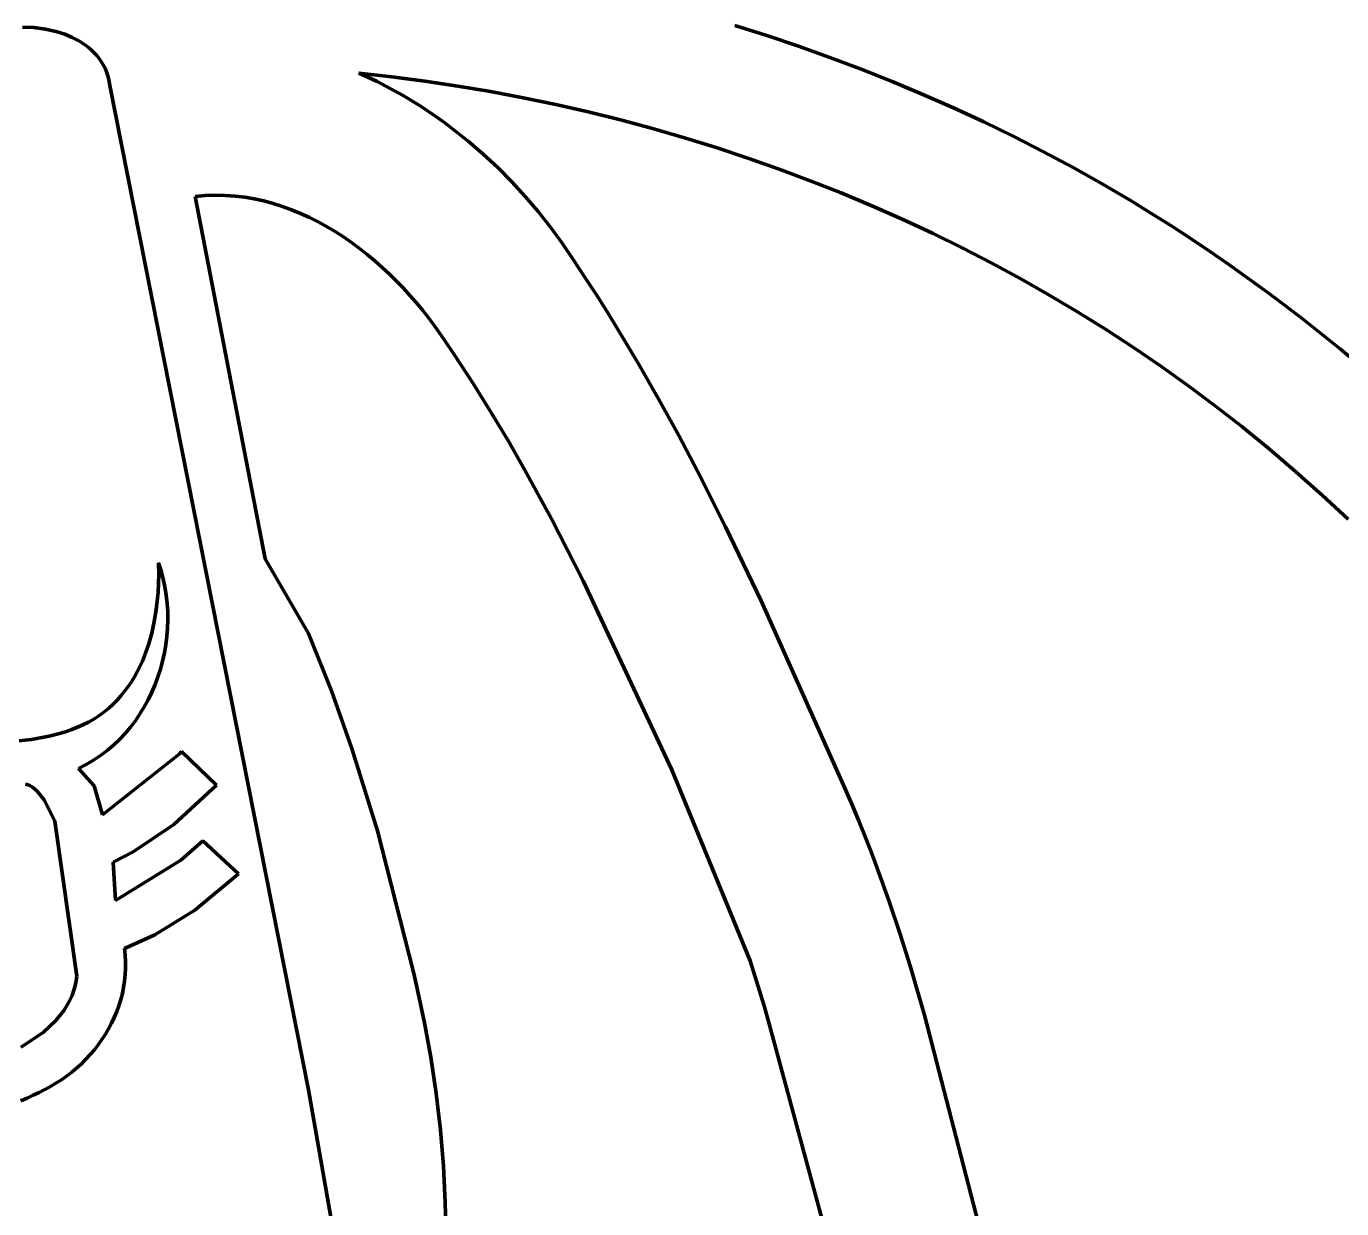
# Model space of a CAD drawing. Header units: millimetres. Extents: x 0 to 17.8, y 0 to 10.
# Drawn here: x 9.811 to 11.825, y 4.21 to 6.02 of the extents above; entities that cross this region are included whole.
import ezdxf

# ---------------------------------------------------------------- set-up
doc = ezdxf.new("R2010")
doc.units = ezdxf.units.MM
doc.layers.add('color#010101ff', color=7, linetype='CONTINUOUS', lineweight=100)
doc.layers.add('color#ffffffff', color=7, linetype='CONTINUOUS', lineweight=100)

msp = doc.modelspace()

# ---------------------------------------------------------------- linework, layer by layer
at = {"layer": 'color#010101ff'}
for p, q in [((9.8229, 6.0181), (9.8055, 6.0187)), ((9.8408, 6.0158), (9.8229, 6.0181)), ((9.8586, 6.0116), (9.8408, 6.0158)), ((9.8702, 6.0078), (9.8586, 6.0116)), ((9.8815, 6.0031), (9.8702, 6.0078)), ((9.8921, 5.9976), (9.8815, 6.0031)), ((10.8962, 6.0213), (10.945, 6.0059)), ((10.945, 6.0059), (10.9935, 5.9896)), ((9.9021, 5.9911), (9.8921, 5.9976)), ((9.9068, 5.9875), (9.9021, 5.9911)), ((9.9112, 5.9837), (9.9068, 5.9875)), ((9.9154, 5.9797), (9.9112, 5.9837)), ((10.9935, 5.9896), (11.0417, 5.9724)), ((9.9193, 5.9754), (9.9154, 5.9797)), ((9.923, 5.9709), (9.9193, 5.9754)), ((9.9263, 5.9661), (9.923, 5.9709)), ((9.9293, 5.9611), (9.9263, 5.9661)), ((11.0417, 5.9724), (11.0896, 5.9544)), ((9.932, 5.9558), (9.9293, 5.9611)), ((9.9342, 5.9503), (9.932, 5.9558)), ((9.9362, 5.9445), (9.9342, 5.9503)), ((9.9377, 5.9385), (9.9362, 5.9445)), ((10.3207, 5.9485), (10.3346, 5.9422)), ((10.3713, 5.9429), (10.3207, 5.9485)), ((10.3346, 5.9422), (10.3484, 5.9356)), ((10.4217, 5.9362), (10.3713, 5.9429)), ((11.0896, 5.9544), (11.1371, 5.9355)), ((9.9387, 5.9322), (9.9377, 5.9385)), ((10.2435, 4.392), (9.9387, 5.9322)), ((10.3484, 5.9356), (10.362, 5.9287)), ((10.362, 5.9287), (10.3754, 5.9215)), ((10.3754, 5.9215), (10.3886, 5.914)), ((10.472, 5.9287), (10.4217, 5.9362)), ((10.5221, 5.9202), (10.472, 5.9287)), ((11.1371, 5.9355), (11.1842, 5.9157)), ((10.3886, 5.914), (10.4017, 5.9062)), ((10.4017, 5.9062), (10.4145, 5.8982)), ((10.5722, 5.9107), (10.5221, 5.9202)), ((10.622, 5.9003), (10.5722, 5.9107)), ((11.1842, 5.9157), (11.231, 5.8951)), ((10.4145, 5.8982), (10.4272, 5.8898)), ((10.4272, 5.8898), (10.4398, 5.8812)), ((10.4398, 5.8812), (10.4521, 5.8724)), ((10.6716, 5.889), (10.622, 5.9003)), ((10.721, 5.8768), (10.6716, 5.889)), ((11.231, 5.8951), (11.2774, 5.8736)), ((10.4521, 5.8724), (10.4642, 5.8633)), ((10.4642, 5.8633), (10.488, 5.8444)), ((10.7702, 5.8636), (10.721, 5.8768)), ((10.8191, 5.8494), (10.7702, 5.8636)), ((11.2774, 5.8736), (11.3234, 5.8512)), ((10.488, 5.8444), (10.511, 5.8245)), ((10.8678, 5.8344), (10.8191, 5.8494)), ((11.3234, 5.8512), (11.369, 5.8279)), ((10.511, 5.8245), (10.5332, 5.8037)), ((10.9161, 5.8184), (10.8678, 5.8344)), ((11.369, 5.8279), (11.4141, 5.8037)), ((10.5332, 5.8037), (10.5546, 5.7821)), ((10.9641, 5.8015), (10.9161, 5.8184)), ((11.0118, 5.7837), (10.9641, 5.8015)), ((11.4141, 5.8037), (11.4588, 5.7787)), ((10.5546, 5.7821), (10.5751, 5.7597)), ((11.0591, 5.765), (11.0118, 5.7837)), ((10.0855, 5.761), (10.0701, 5.7597)), ((10.1008, 5.7615), (10.0855, 5.761)), ((10.1159, 5.7612), (10.1008, 5.7615)), ((10.131, 5.7601), (10.1159, 5.7612)), ((10.1458, 5.7583), (10.131, 5.7601)), ((11.1061, 5.7453), (11.0591, 5.765)), ((11.4588, 5.7787), (11.5029, 5.7527)), ((10.0701, 5.7597), (10.1771, 5.2049)), ((10.1605, 5.7558), (10.1458, 5.7583)), ((10.175, 5.7527), (10.1605, 5.7558)), ((10.1894, 5.7488), (10.175, 5.7527)), ((10.2035, 5.7444), (10.1894, 5.7488)), ((10.2175, 5.7393), (10.2035, 5.7444)), ((10.5751, 5.7597), (10.5949, 5.7365)), ((11.1526, 5.7247), (11.1061, 5.7453)), ((11.5029, 5.7527), (11.5334, 5.734)), ((10.2313, 5.7337), (10.2175, 5.7393)), ((10.2448, 5.7275), (10.2313, 5.7337)), ((10.2582, 5.7208), (10.2448, 5.7275)), ((10.2713, 5.7136), (10.2582, 5.7208)), ((10.5949, 5.7365), (10.6138, 5.7126)), ((11.1987, 5.7033), (11.1526, 5.7247)), ((11.5334, 5.734), (11.5636, 5.715)), ((10.2842, 5.7059), (10.2713, 5.7136)), ((10.2969, 5.6977), (10.2842, 5.7059)), ((10.6138, 5.7126), (10.6318, 5.6881)), ((11.2444, 5.6809), (11.1987, 5.7033)), ((11.5636, 5.715), (11.5935, 5.6955)), ((10.3093, 5.6891), (10.2969, 5.6977)), ((10.3215, 5.6801), (10.3093, 5.6891)), ((10.3334, 5.6708), (10.3215, 5.6801)), ((10.6318, 5.6881), (10.6489, 5.663)), ((11.2896, 5.6575), (11.2444, 5.6809)), ((11.5935, 5.6955), (11.6232, 5.6756)), ((10.345, 5.661), (10.3334, 5.6708)), ((10.3564, 5.651), (10.345, 5.661)), ((10.6489, 5.663), (10.6663, 5.6368)), ((11.6232, 5.6756), (11.6527, 5.6553)), ((10.3675, 5.6406), (10.3564, 5.651)), ((10.3783, 5.63), (10.3675, 5.6406)), ((11.3344, 5.6333), (11.2896, 5.6575)), ((11.6527, 5.6553), (11.6818, 5.6347)), ((10.3888, 5.6191), (10.3783, 5.63)), ((10.3989, 5.6079), (10.3888, 5.6191)), ((10.6663, 5.6368), (10.6834, 5.6104)), ((11.3786, 5.6082), (11.3344, 5.6333)), ((11.6818, 5.6347), (11.7107, 5.6137)), ((10.4088, 5.5966), (10.3989, 5.6079)), ((10.6834, 5.6104), (10.7002, 5.5838)), ((11.4223, 5.5822), (11.3786, 5.6082)), ((11.7107, 5.6137), (11.7393, 5.5923)), ((10.4184, 5.5851), (10.4088, 5.5966)), ((10.4276, 5.5734), (10.4184, 5.5851)), ((10.7002, 5.5838), (10.7167, 5.5571)), ((11.4655, 5.5553), (11.4223, 5.5822)), ((11.7393, 5.5923), (11.7677, 5.5705)), ((10.4364, 5.5616), (10.4276, 5.5734)), ((10.4517, 5.5397), (10.4364, 5.5616)), ((11.7677, 5.5705), (11.7957, 5.5483)), ((10.4667, 5.5177), (10.4517, 5.5397)), ((10.7167, 5.5571), (10.7489, 5.5032)), ((11.5081, 5.5274), (11.4655, 5.5553)), ((11.7957, 5.5483), (11.8235, 5.5258)), ((11.5501, 5.4987), (11.5081, 5.5274)), ((11.8235, 5.5258), (11.8509, 5.503)), ((10.4958, 5.4731), (10.4667, 5.5177)), ((10.7489, 5.5032), (10.7801, 5.4486)), ((11.5915, 5.4691), (11.5501, 5.4987)), ((10.5239, 5.428), (10.4958, 5.4731)), ((11.6323, 5.4386), (11.5915, 5.4691)), ((10.7801, 5.4486), (10.8103, 5.3936)), ((11.6724, 5.4072), (11.6323, 5.4386)), ((10.5511, 5.3823), (10.5239, 5.428)), ((11.7142, 5.373), (11.6724, 5.4072)), ((10.5775, 5.3361), (10.5511, 5.3823)), ((10.8103, 5.3936), (10.8397, 5.338)), ((11.7553, 5.338), (11.7142, 5.373)), ((10.8397, 5.338), (10.8822, 5.2539)), ((11.7957, 5.3021), (11.7553, 5.338)), ((10.6156, 5.266), (10.5775, 5.3361)), ((11.8353, 5.2654), (11.7957, 5.3021)), ((10.6642, 5.1712), (10.6156, 5.266)), ((10.8822, 5.2539), (10.9366, 5.1405)), ((10.0141, 5.181), (10.0138, 5.1988)), ((10.0138, 5.1988), (10.0177, 5.1867)), ((10.1771, 5.2049), (10.2437, 5.0903)), ((10.0131, 5.1539), (10.0141, 5.181)), ((10.0177, 5.1867), (10.021, 5.1743)), ((10.021, 5.1743), (10.0236, 5.1619)), ((10.0236, 5.1619), (10.0257, 5.1493)), ((10.7998, 4.882), (10.6642, 5.1712)), ((10.0103, 5.1267), (10.0131, 5.1539)), ((10.0257, 5.1493), (10.0271, 5.1367)), ((10.0271, 5.1367), (10.0279, 5.124)), ((10.9366, 5.1405), (11.0646, 4.8535)), ((10.0073, 5.1087), (10.0103, 5.1267)), ((10.0279, 5.124), (10.0281, 5.1113)), ((10.0034, 5.0909), (10.0073, 5.1087)), ((10.0277, 5.0986), (10.0267, 5.0859)), ((10.0281, 5.1113), (10.0277, 5.0986)), ((9.9985, 5.0734), (10.0034, 5.0909)), ((10.0267, 5.0859), (10.0251, 5.0733)), ((10.2437, 5.0903), (10.2786, 5.003)), ((9.9891, 5.0482), (9.9925, 5.0564)), ((9.9925, 5.0564), (9.9985, 5.0734)), ((10.0229, 5.0608), (10.0202, 5.0484)), ((10.0251, 5.0733), (10.0229, 5.0608)), ((9.9813, 5.032), (9.9853, 5.04)), ((9.9853, 5.04), (9.9891, 5.0482)), ((10.0169, 5.0361), (10.013, 5.0241)), ((10.0202, 5.0484), (10.0169, 5.0361)), ((9.9673, 5.0092), (9.9723, 5.0166)), ((9.9723, 5.0166), (9.977, 5.0242)), ((9.977, 5.0242), (9.9813, 5.032)), ((10.013, 5.0241), (10.0086, 5.0122)), ((9.9503, 4.9884), (9.9563, 4.9951)), ((9.9563, 4.9951), (9.962, 5.0021)), ((9.962, 5.0021), (9.9673, 5.0092)), ((10.0037, 5.0006), (9.9981, 4.9892)), ((10.0086, 5.0122), (10.0037, 5.0006)), ((10.2786, 5.003), (10.3101, 4.9144)), ((9.9301, 4.97), (9.9372, 4.9759)), ((9.9372, 4.9759), (9.9439, 4.982)), ((9.9439, 4.982), (9.9503, 4.9884)), ((9.9921, 4.9782), (9.9855, 4.9674)), ((9.9981, 4.9892), (9.9921, 4.9782)), ((9.8982, 4.9509), (9.9065, 4.955)), ((9.9065, 4.955), (9.9146, 4.9595)), ((9.9146, 4.9595), (9.9226, 4.9645)), ((9.9226, 4.9645), (9.9301, 4.97)), ((9.9784, 4.957), (9.9708, 4.947)), ((9.9855, 4.9674), (9.9784, 4.957)), ((9.8465, 4.9333), (9.8641, 4.9379)), ((9.8641, 4.9379), (9.8728, 4.9407)), ((9.8728, 4.9407), (9.8813, 4.9438)), ((9.8813, 4.9438), (9.8898, 4.9471)), ((9.8898, 4.9471), (9.8982, 4.9509)), ((9.9626, 4.9374), (9.954, 4.9283)), ((9.9708, 4.947), (9.9626, 4.9374)), ((9.7092, 4.9172), (9.8196, 4.928)), ((9.8196, 4.928), (9.8465, 4.9333)), ((9.9448, 4.9196), (9.9351, 4.9113)), ((9.954, 4.9283), (9.9448, 4.9196)), ((10.3101, 4.9144), (10.3492, 4.7886)), ((9.9143, 4.8965), (9.9032, 4.89)), ((9.925, 4.9037), (9.9143, 4.8965)), ((9.9351, 4.9113), (9.925, 4.9037)), ((9.9279, 4.8129), (10.0456, 4.9058)), ((10.0456, 4.9058), (10.0492, 4.9098)), ((10.0492, 4.9098), (10.1027, 4.8584)), ((9.9032, 4.89), (9.8916, 4.884)), ((9.8916, 4.884), (9.9153, 4.8571)), ((10.9196, 4.5893), (10.7998, 4.882)), ((9.8158, 4.8582), (9.8102, 4.8601)), ((9.8211, 4.8553), (9.8158, 4.8582)), ((9.8283, 4.8492), (9.8211, 4.8553)), ((9.9153, 4.8571), (9.9279, 4.8129)), ((10.1027, 4.8584), (10.0374, 4.7979)), ((9.8386, 4.836), (9.8283, 4.8492)), ((9.855, 4.8033), (9.8386, 4.836)), ((11.0646, 4.8535), (11.0752, 4.8293)), ((11.0752, 4.8293), (11.0855, 4.805)), ((9.8888, 4.5661), (9.855, 4.8033)), ((10.0374, 4.7979), (9.9748, 4.7562)), ((11.0855, 4.805), (11.0954, 4.7806)), ((10.0482, 4.7434), (10.0819, 4.7732)), ((10.0819, 4.7732), (10.1364, 4.7228)), ((10.3492, 4.7886), (10.4047, 4.5698)), ((11.0954, 4.7806), (11.105, 4.7561)), ((9.9748, 4.7562), (9.9442, 4.7407)), ((11.105, 4.7561), (11.1143, 4.7315)), ((9.9442, 4.7407), (9.9482, 4.6816)), ((9.9482, 4.6816), (10.0482, 4.7434)), ((10.1364, 4.7228), (10.0697, 4.667)), ((11.1143, 4.7315), (11.1321, 4.6819)), ((11.1321, 4.6819), (11.1488, 4.632)), ((10.0697, 4.667), (10.008, 4.6292)), ((10.008, 4.6292), (9.9618, 4.6082)), ((11.1488, 4.632), (11.1646, 4.5818)), ((9.9618, 4.6082), (9.9629, 4.5981)), ((9.9629, 4.5981), (9.9634, 4.5881)), ((9.9635, 4.5781), (9.963, 4.5683)), ((9.9634, 4.5881), (9.9635, 4.5781)), ((10.9412, 4.5207), (10.9196, 4.5893)), ((11.1646, 4.5818), (11.1868, 4.506)), ((9.8848, 4.5459), (9.8873, 4.5558)), ((9.8873, 4.5558), (9.8888, 4.5661)), ((9.962, 4.5585), (9.9605, 4.5489)), ((9.963, 4.5683), (9.962, 4.5585)), ((10.4047, 4.5698), (10.409, 4.5516)), ((10.409, 4.5516), (10.4208, 4.4969)), ((9.8771, 4.5271), (9.8814, 4.5363)), ((9.8814, 4.5363), (9.8848, 4.5459)), ((9.9585, 4.5394), (9.9561, 4.53)), ((9.9605, 4.5489), (9.9585, 4.5394)), ((9.8565, 4.4981), (9.8693, 4.5141)), ((9.8693, 4.5141), (9.8771, 4.5271)), ((9.9499, 4.5116), (9.9462, 4.5027)), ((9.9532, 4.5207), (9.9499, 4.5116)), ((9.9561, 4.53), (9.9532, 4.5207)), ((10.9488, 4.4929), (10.9412, 4.5207)), ((9.8378, 4.4803), (9.8565, 4.4981)), ((9.942, 4.494), (9.9375, 4.4854)), ((9.9462, 4.5027), (9.942, 4.494)), ((10.4208, 4.4969), (10.4309, 4.4418)), ((11.0479, 4.1275), (10.9488, 4.4929)), ((11.1868, 4.506), (11.2856, 4.1234)), ((9.8038, 4.4572), (9.8378, 4.4803)), ((9.9325, 4.4771), (9.9272, 4.4689)), ((9.9375, 4.4854), (9.9325, 4.4771)), ((9.9156, 4.4534), (9.9093, 4.4459)), ((9.9216, 4.461), (9.9156, 4.4534)), ((9.9272, 4.4689), (9.9216, 4.461)), ((9.8957, 4.4319), (9.8885, 4.4253)), ((9.9026, 4.4388), (9.8957, 4.4319)), ((9.9093, 4.4459), (9.9026, 4.4388)), ((10.4309, 4.4418), (10.4392, 4.3864)), ((9.8732, 4.4129), (9.8652, 4.4073)), ((9.881, 4.419), (9.8732, 4.4129)), ((9.8885, 4.4253), (9.881, 4.419)), ((9.8398, 4.3922), (9.8309, 4.3879)), ((9.8485, 4.3969), (9.8398, 4.3922)), ((9.8569, 4.4019), (9.8485, 4.3969)), ((9.8652, 4.4073), (9.8569, 4.4019)), ((10.3196, 3.9588), (10.2435, 4.392)), ((9.8126, 4.3794), (9.8031, 4.3751)), ((9.8219, 4.384), (9.8126, 4.3794)), ((9.8309, 4.3879), (9.8219, 4.384)), ((10.4392, 4.3864), (10.4457, 4.3309)), ((10.4457, 4.3309), (10.4503, 4.2751)), ((10.4503, 4.2751), (10.453, 4.2193)), ((10.453, 4.2193), (10.4537, 4.182))]:
    msp.add_line(p, q, dxfattribs=at)
at = {"layer": 'color#ffffffff'}
for p, q in [((9.8055, 6.0187), (9.8229, 6.0181)), ((9.8229, 6.0181), (9.8408, 6.0158)), ((9.8408, 6.0158), (9.8586, 6.0116)), ((9.8586, 6.0116), (9.8702, 6.0078)), ((9.8702, 6.0078), (9.8815, 6.0031)), ((9.8815, 6.0031), (9.8921, 5.9976)), ((10.945, 6.0059), (10.8962, 6.0213)), ((10.9935, 5.9896), (10.945, 6.0059)), ((9.8921, 5.9976), (9.9021, 5.9911)), ((9.9021, 5.9911), (9.9068, 5.9875)), ((9.9068, 5.9875), (9.9112, 5.9837)), ((9.9112, 5.9837), (9.9154, 5.9797)), ((11.0417, 5.9724), (10.9935, 5.9896)), ((9.9154, 5.9797), (9.9193, 5.9754)), ((9.9193, 5.9754), (9.923, 5.9709)), ((9.923, 5.9709), (9.9263, 5.9661)), ((9.9263, 5.9661), (9.9293, 5.9611)), ((11.0896, 5.9544), (11.0417, 5.9724)), ((9.9293, 5.9611), (9.932, 5.9558)), ((9.932, 5.9558), (9.9342, 5.9503)), ((9.9342, 5.9503), (9.9362, 5.9445)), ((9.9362, 5.9445), (9.9377, 5.9385)), ((10.3207, 5.9485), (10.3713, 5.9429)), ((10.3346, 5.9422), (10.3207, 5.9485)), ((10.3484, 5.9356), (10.3346, 5.9422)), ((10.3713, 5.9429), (10.4217, 5.9362)), ((11.1371, 5.9355), (11.0896, 5.9544)), ((9.9377, 5.9385), (9.9387, 5.9322)), ((9.9387, 5.9322), (10.2435, 4.392)), ((10.362, 5.9287), (10.3484, 5.9356)), ((10.3754, 5.9215), (10.362, 5.9287)), ((10.3886, 5.914), (10.3754, 5.9215)), ((10.4217, 5.9362), (10.472, 5.9287)), ((10.472, 5.9287), (10.5221, 5.9202)), ((11.1842, 5.9157), (11.1371, 5.9355)), ((10.4017, 5.9062), (10.3886, 5.914)), ((10.4145, 5.8982), (10.4017, 5.9062)), ((10.5221, 5.9202), (10.5722, 5.9107)), ((10.5722, 5.9107), (10.622, 5.9003)), ((11.231, 5.8951), (11.1842, 5.9157)), ((10.4272, 5.8898), (10.4145, 5.8982)), ((10.4398, 5.8812), (10.4272, 5.8898)), ((10.4521, 5.8724), (10.4398, 5.8812)), ((10.622, 5.9003), (10.6716, 5.889)), ((10.6716, 5.889), (10.721, 5.8768)), ((11.2774, 5.8736), (11.231, 5.8951)), ((10.4642, 5.8633), (10.4521, 5.8724)), ((10.488, 5.8444), (10.4642, 5.8633)), ((10.721, 5.8768), (10.7702, 5.8636)), ((10.7702, 5.8636), (10.8191, 5.8494)), ((11.3234, 5.8512), (11.2774, 5.8736)), ((10.511, 5.8245), (10.488, 5.8444)), ((10.8191, 5.8494), (10.8678, 5.8344)), ((11.369, 5.8279), (11.3234, 5.8512)), ((10.5332, 5.8037), (10.511, 5.8245)), ((10.8678, 5.8344), (10.9161, 5.8184)), ((11.4141, 5.8037), (11.369, 5.8279)), ((10.5546, 5.7821), (10.5332, 5.8037)), ((10.9161, 5.8184), (10.9641, 5.8015)), ((10.9641, 5.8015), (11.0118, 5.7837)), ((11.4588, 5.7787), (11.4141, 5.8037)), ((10.5751, 5.7597), (10.5546, 5.7821)), ((11.0118, 5.7837), (11.0591, 5.765)), ((10.0701, 5.7597), (10.0855, 5.761)), ((10.0855, 5.761), (10.1008, 5.7615)), ((10.1008, 5.7615), (10.1159, 5.7612)), ((10.1159, 5.7612), (10.131, 5.7601)), ((10.131, 5.7601), (10.1458, 5.7583)), ((11.0591, 5.765), (11.1061, 5.7453)), ((11.5029, 5.7527), (11.4588, 5.7787)), ((10.1771, 5.2049), (10.0701, 5.7597)), ((10.1458, 5.7583), (10.1605, 5.7558)), ((10.1605, 5.7558), (10.175, 5.7527)), ((10.175, 5.7527), (10.1894, 5.7488)), ((10.1894, 5.7488), (10.2035, 5.7444)), ((10.2035, 5.7444), (10.2175, 5.7393)), ((10.5949, 5.7365), (10.5751, 5.7597)), ((11.1061, 5.7453), (11.1526, 5.7247)), ((11.5334, 5.734), (11.5029, 5.7527)), ((10.2175, 5.7393), (10.2313, 5.7337)), ((10.2313, 5.7337), (10.2448, 5.7275)), ((10.2448, 5.7275), (10.2582, 5.7208)), ((10.2582, 5.7208), (10.2713, 5.7136)), ((10.6138, 5.7126), (10.5949, 5.7365)), ((11.1526, 5.7247), (11.1987, 5.7033)), ((11.5636, 5.715), (11.5334, 5.734)), ((10.2713, 5.7136), (10.2842, 5.7059)), ((10.2842, 5.7059), (10.2969, 5.6977)), ((10.6318, 5.6881), (10.6138, 5.7126)), ((11.1987, 5.7033), (11.2444, 5.6809)), ((11.5935, 5.6955), (11.5636, 5.715)), ((10.2969, 5.6977), (10.3093, 5.6891)), ((10.3093, 5.6891), (10.3215, 5.6801)), ((10.3215, 5.6801), (10.3334, 5.6708)), ((10.6489, 5.663), (10.6318, 5.6881)), ((11.2444, 5.6809), (11.2896, 5.6575)), ((11.6232, 5.6756), (11.5935, 5.6955)), ((10.3334, 5.6708), (10.345, 5.661)), ((10.345, 5.661), (10.3564, 5.651)), ((10.6663, 5.6368), (10.6489, 5.663)), ((11.6527, 5.6553), (11.6232, 5.6756)), ((10.3564, 5.651), (10.3675, 5.6406)), ((10.3675, 5.6406), (10.3783, 5.63)), ((11.2896, 5.6575), (11.3344, 5.6333)), ((11.6818, 5.6347), (11.6527, 5.6553)), ((10.3783, 5.63), (10.3888, 5.6191)), ((10.3888, 5.6191), (10.3989, 5.6079)), ((10.6834, 5.6104), (10.6663, 5.6368)), ((11.3344, 5.6333), (11.3786, 5.6082)), ((11.7107, 5.6137), (11.6818, 5.6347)), ((10.3989, 5.6079), (10.4088, 5.5966)), ((10.7002, 5.5838), (10.6834, 5.6104)), ((11.3786, 5.6082), (11.4223, 5.5822)), ((11.7393, 5.5923), (11.7107, 5.6137)), ((10.4088, 5.5966), (10.4184, 5.5851)), ((10.4184, 5.5851), (10.4276, 5.5734)), ((10.7167, 5.5571), (10.7002, 5.5838)), ((11.4223, 5.5822), (11.4655, 5.5553)), ((11.7677, 5.5705), (11.7393, 5.5923)), ((10.4276, 5.5734), (10.4364, 5.5616)), ((10.4364, 5.5616), (10.4517, 5.5397)), ((11.7957, 5.5483), (11.7677, 5.5705)), ((10.4517, 5.5397), (10.4667, 5.5177)), ((10.7489, 5.5032), (10.7167, 5.5571)), ((11.4655, 5.5553), (11.5081, 5.5274)), ((11.8235, 5.5258), (11.7957, 5.5483)), ((11.5081, 5.5274), (11.5501, 5.4987)), ((11.8509, 5.503), (11.8235, 5.5258)), ((10.4667, 5.5177), (10.4958, 5.4731)), ((10.7801, 5.4486), (10.7489, 5.5032)), ((11.5501, 5.4987), (11.5915, 5.4691)), ((10.4958, 5.4731), (10.5239, 5.428)), ((11.5915, 5.4691), (11.6323, 5.4386)), ((10.8103, 5.3936), (10.7801, 5.4486)), ((11.6323, 5.4386), (11.6724, 5.4072)), ((10.5239, 5.428), (10.5511, 5.3823)), ((11.6724, 5.4072), (11.7142, 5.373)), ((10.5511, 5.3823), (10.5775, 5.3361)), ((10.8397, 5.338), (10.8103, 5.3936)), ((11.7142, 5.373), (11.7553, 5.338)), ((10.8822, 5.2539), (10.8397, 5.338)), ((11.7553, 5.338), (11.7957, 5.3021)), ((10.5775, 5.3361), (10.6156, 5.266)), ((11.7957, 5.3021), (11.8353, 5.2654)), ((10.6156, 5.266), (10.6642, 5.1712)), ((10.9366, 5.1405), (10.8822, 5.2539)), ((10.0177, 5.1867), (10.0138, 5.1988)), ((10.0138, 5.1988), (10.0141, 5.181)), ((10.2437, 5.0903), (10.1771, 5.2049)), ((10.0141, 5.181), (10.0131, 5.1539)), ((10.021, 5.1743), (10.0177, 5.1867)), ((10.0236, 5.1619), (10.021, 5.1743)), ((10.0257, 5.1493), (10.0236, 5.1619)), ((10.6642, 5.1712), (10.7998, 4.882)), ((10.0131, 5.1539), (10.0103, 5.1267)), ((10.0271, 5.1367), (10.0257, 5.1493)), ((10.0279, 5.124), (10.0271, 5.1367)), ((11.0646, 4.8535), (10.9366, 5.1405)), ((10.0103, 5.1267), (10.0073, 5.1087)), ((10.0281, 5.1113), (10.0279, 5.124)), ((10.0073, 5.1087), (10.0034, 5.0909)), ((10.0267, 5.0859), (10.0277, 5.0986)), ((10.0277, 5.0986), (10.0281, 5.1113)), ((10.0034, 5.0909), (9.9985, 5.0734)), ((10.0251, 5.0733), (10.0267, 5.0859)), ((10.2786, 5.003), (10.2437, 5.0903)), ((9.9925, 5.0564), (9.9891, 5.0482)), ((9.9985, 5.0734), (9.9925, 5.0564)), ((10.0202, 5.0484), (10.0229, 5.0608)), ((10.0229, 5.0608), (10.0251, 5.0733)), ((9.9853, 5.04), (9.9813, 5.032)), ((9.9891, 5.0482), (9.9853, 5.04)), ((10.013, 5.0241), (10.0169, 5.0361)), ((10.0169, 5.0361), (10.0202, 5.0484)), ((9.9723, 5.0166), (9.9673, 5.0092)), ((9.977, 5.0242), (9.9723, 5.0166)), ((9.9813, 5.032), (9.977, 5.0242)), ((10.0086, 5.0122), (10.013, 5.0241)), ((9.9563, 4.9951), (9.9503, 4.9884)), ((9.962, 5.0021), (9.9563, 4.9951)), ((9.9673, 5.0092), (9.962, 5.0021)), ((9.9981, 4.9892), (10.0037, 5.0006)), ((10.0037, 5.0006), (10.0086, 5.0122)), ((10.3101, 4.9144), (10.2786, 5.003)), ((9.9372, 4.9759), (9.9301, 4.97)), ((9.9439, 4.982), (9.9372, 4.9759)), ((9.9503, 4.9884), (9.9439, 4.982)), ((9.9855, 4.9674), (9.9921, 4.9782)), ((9.9921, 4.9782), (9.9981, 4.9892)), ((9.9065, 4.955), (9.8982, 4.9509)), ((9.9146, 4.9595), (9.9065, 4.955)), ((9.9226, 4.9645), (9.9146, 4.9595)), ((9.9301, 4.97), (9.9226, 4.9645)), ((9.9708, 4.947), (9.9784, 4.957)), ((9.9784, 4.957), (9.9855, 4.9674)), ((9.8641, 4.9379), (9.8465, 4.9333)), ((9.8728, 4.9407), (9.8641, 4.9379)), ((9.8813, 4.9438), (9.8728, 4.9407)), ((9.8898, 4.9471), (9.8813, 4.9438)), ((9.8982, 4.9509), (9.8898, 4.9471)), ((9.954, 4.9283), (9.9626, 4.9374)), ((9.9626, 4.9374), (9.9708, 4.947)), ((9.8196, 4.928), (9.7092, 4.9172)), ((9.8465, 4.9333), (9.8196, 4.928)), ((9.9351, 4.9113), (9.9448, 4.9196)), ((9.9448, 4.9196), (9.954, 4.9283)), ((10.3492, 4.7886), (10.3101, 4.9144)), ((9.9032, 4.89), (9.9143, 4.8965)), ((9.9143, 4.8965), (9.925, 4.9037)), ((9.925, 4.9037), (9.9351, 4.9113)), ((10.0456, 4.9058), (9.9279, 4.8129)), ((10.0492, 4.9098), (10.0456, 4.9058)), ((10.1027, 4.8584), (10.0492, 4.9098)), ((9.8916, 4.884), (9.9032, 4.89)), ((9.9153, 4.8571), (9.8916, 4.884)), ((10.7998, 4.882), (10.9196, 4.5893)), ((9.8102, 4.8601), (9.8158, 4.8582)), ((9.8158, 4.8582), (9.8211, 4.8553)), ((9.8211, 4.8553), (9.8283, 4.8492)), ((9.9279, 4.8129), (9.9153, 4.8571)), ((10.0374, 4.7979), (10.1027, 4.8584)), ((9.8283, 4.8492), (9.8386, 4.836)), ((9.8386, 4.836), (9.855, 4.8033)), ((11.0752, 4.8293), (11.0646, 4.8535)), ((11.0855, 4.805), (11.0752, 4.8293)), ((9.855, 4.8033), (9.8888, 4.5661)), ((9.9748, 4.7562), (10.0374, 4.7979)), ((11.0954, 4.7806), (11.0855, 4.805)), ((10.0819, 4.7732), (10.0482, 4.7434)), ((10.1364, 4.7228), (10.0819, 4.7732)), ((10.4047, 4.5698), (10.3492, 4.7886)), ((11.105, 4.7561), (11.0954, 4.7806)), ((9.9442, 4.7407), (9.9748, 4.7562)), ((11.1143, 4.7315), (11.105, 4.7561)), ((9.9482, 4.6816), (9.9442, 4.7407)), ((10.0482, 4.7434), (9.9482, 4.6816)), ((10.0697, 4.667), (10.1364, 4.7228)), ((11.1321, 4.6819), (11.1143, 4.7315)), ((11.1488, 4.632), (11.1321, 4.6819)), ((10.008, 4.6292), (10.0697, 4.667)), ((9.9618, 4.6082), (10.008, 4.6292)), ((11.1646, 4.5818), (11.1488, 4.632)), ((9.9629, 4.5981), (9.9618, 4.6082)), ((9.9634, 4.5881), (9.9629, 4.5981)), ((9.963, 4.5683), (9.9635, 4.5781)), ((9.9635, 4.5781), (9.9634, 4.5881)), ((10.9196, 4.5893), (10.9412, 4.5207)), ((11.1868, 4.506), (11.1646, 4.5818)), ((9.8873, 4.5558), (9.8848, 4.5459)), ((9.8888, 4.5661), (9.8873, 4.5558)), ((9.9605, 4.5489), (9.962, 4.5585)), ((9.962, 4.5585), (9.963, 4.5683)), ((10.409, 4.5516), (10.4047, 4.5698)), ((10.4208, 4.4969), (10.409, 4.5516)), ((9.8814, 4.5363), (9.8771, 4.5271)), ((9.8848, 4.5459), (9.8814, 4.5363)), ((9.9561, 4.53), (9.9585, 4.5394)), ((9.9585, 4.5394), (9.9605, 4.5489)), ((9.8693, 4.5141), (9.8565, 4.4981)), ((9.8771, 4.5271), (9.8693, 4.5141)), ((9.9462, 4.5027), (9.9499, 4.5116)), ((9.9499, 4.5116), (9.9532, 4.5207)), ((9.9532, 4.5207), (9.9561, 4.53)), ((10.9412, 4.5207), (10.9488, 4.4929)), ((9.8565, 4.4981), (9.8378, 4.4803)), ((9.9375, 4.4854), (9.942, 4.494)), ((9.942, 4.494), (9.9462, 4.5027)), ((10.4309, 4.4418), (10.4208, 4.4969)), ((10.9488, 4.4929), (11.0479, 4.1275)), ((11.2856, 4.1234), (11.1868, 4.506)), ((9.8378, 4.4803), (9.8038, 4.4572)), ((9.9272, 4.4689), (9.9325, 4.4771)), ((9.9325, 4.4771), (9.9375, 4.4854)), ((9.9093, 4.4459), (9.9156, 4.4534)), ((9.9156, 4.4534), (9.9216, 4.461)), ((9.9216, 4.461), (9.9272, 4.4689)), ((9.8885, 4.4253), (9.8957, 4.4319)), ((9.8957, 4.4319), (9.9026, 4.4388)), ((9.9026, 4.4388), (9.9093, 4.4459)), ((10.4392, 4.3864), (10.4309, 4.4418)), ((9.8652, 4.4073), (9.8732, 4.4129)), ((9.8732, 4.4129), (9.881, 4.419)), ((9.881, 4.419), (9.8885, 4.4253)), ((9.8309, 4.3879), (9.8398, 4.3922)), ((9.8398, 4.3922), (9.8485, 4.3969)), ((9.8485, 4.3969), (9.8569, 4.4019)), ((9.8569, 4.4019), (9.8652, 4.4073)), ((10.2435, 4.392), (10.3196, 3.9588)), ((9.8031, 4.3751), (9.8126, 4.3794)), ((9.8126, 4.3794), (9.8219, 4.384)), ((9.8219, 4.384), (9.8309, 4.3879)), ((10.4457, 4.3309), (10.4392, 4.3864)), ((10.4503, 4.2751), (10.4457, 4.3309)), ((10.453, 4.2193), (10.4503, 4.2751)), ((10.4537, 4.182), (10.453, 4.2193))]:
    msp.add_line(p, q, dxfattribs=at)

doc.saveas('drawing.dxf')
